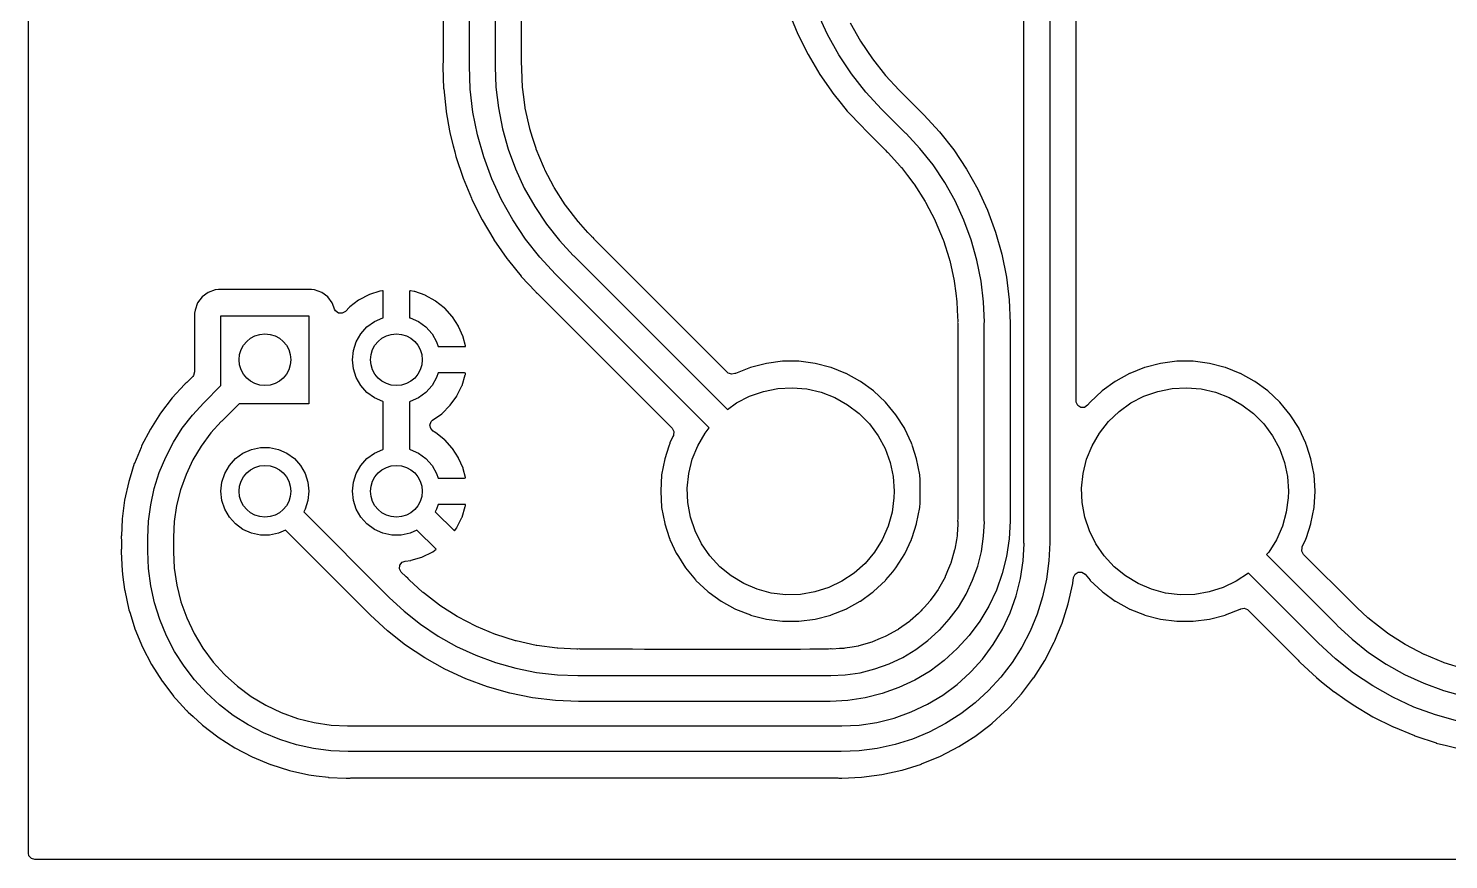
# Model space of a CAD drawing. Extents: x 117.3 to 174.8, y -113.8 to -81.7.
# Drawn here: x 117.35 to 144.79, y -113.79 to -97.74 of the extents above; entities that cross this region are included whole.
import ezdxf

# ---------------------------------------------------------------- set-up
doc = ezdxf.new("R2010")
doc.units = 0
doc.layers.add('BLACK', color=7, linetype='CONTINUOUS')

msp = doc.modelspace()

# ---------------------------------------------------------------- linework, layer by layer
at = {"layer": 'BLACK', "linetype": 'CONTINUOUS'}
for p, q in [((117.348, -113.666), (117.348, -81.914)), ((125.87, -98.466), (125.87, -93.4853)), ((126.37, -93.4853), (126.37, -98.466)), ((126.878, -98.4223), (126.878, -93.9417)), ((125.361, -94.7025), (125.361, -98.4039)), ((136.586, -107.675), (136.586, -95.8141)), ((137.086, -95.8141), (137.086, -107.675)), ((137.595, -104.939), (137.595, -95.8762)), ((132.049, -97.4458), (132.217, -97.8508)), ((132.79, -97.8596), (132.603, -97.4537)), ((133.232, -97.6344), (133.431, -97.9903)), ((132.217, -97.8508), (132.218, -97.8529)), ((132.218, -97.8529), (132.416, -98.2489)), ((133.008, -98.2495), (132.79, -97.8596)), ((132.416, -98.2489), (132.642, -98.6298)), ((133.257, -98.6211), (133.008, -98.2495)), ((133.431, -97.9903), (133.658, -98.3295)), ((125.36, -98.4214), (125.357, -98.4447)), ((125.357, -98.4447), (125.357, -98.466)), ((125.357, -98.466), (125.357, -98.47)), ((125.357, -98.47), (125.357, -98.47)), ((125.357, -98.47), (125.357, -98.4723)), ((125.357, -98.4723), (125.358, -98.4819)), ((125.358, -98.4819), (125.373, -98.9086)), ((125.361, -98.4039), (125.36, -98.4214)), ((125.888, -98.9126), (125.87, -98.466)), ((126.37, -98.466), (126.367, -98.4829)), ((126.367, -98.4829), (126.382, -98.8737)), ((126.879, -98.4346), (126.878, -98.4223)), ((126.883, -98.4767), (126.879, -98.4346)), ((126.881, -98.4911), (126.883, -98.4767)), ((126.881, -98.5124), (126.881, -98.4911)), ((126.89, -98.7215), (126.881, -98.5124)), ((133.658, -98.3295), (133.91, -98.6499)), ((126.896, -98.8687), (126.89, -98.7215)), ((132.642, -98.6298), (132.643, -98.6317)), ((132.643, -98.6317), (132.643, -98.6317)), ((132.643, -98.6317), (132.854, -98.9357)), ((133.533, -98.972), (133.257, -98.6211)), ((133.91, -98.6499), (134.176, -98.9371)), ((125.373, -98.9086), (125.374, -98.9109)), ((125.374, -98.9109), (125.374, -98.9109)), ((125.374, -98.9109), (125.42, -99.3401)), ((125.94, -99.3564), (125.888, -98.9126)), ((126.382, -98.8737), (126.43, -99.2788)), ((126.897, -98.8796), (126.896, -98.8687)), ((126.922, -99.0656), (126.897, -98.8796)), ((126.949, -99.2738), (126.922, -99.0656)), ((132.854, -98.9357), (132.895, -98.9936)), ((132.895, -98.9936), (132.896, -98.9953)), ((132.896, -98.9953), (132.896, -98.9953)), ((132.896, -98.9953), (133.053, -99.19)), ((133.837, -99.3002), (133.533, -98.972)), ((134.176, -98.9371), (134.19, -98.9466)), ((134.19, -98.9466), (134.652, -99.4085)), ((125.42, -99.3401), (125.421, -99.349)), ((125.421, -99.349), (125.421, -99.3512)), ((125.421, -99.3512), (125.421, -99.3512)), ((125.421, -99.3512), (125.487, -99.7169)), ((126.43, -99.2788), (126.51, -99.6789)), ((126.951, -99.2846), (126.949, -99.2738)), ((127.037, -99.6727), (126.951, -99.2846)), ((133.053, -99.19), (133.172, -99.3384)), ((133.172, -99.3384), (133.174, -99.3401)), ((133.174, -99.3401), (133.174, -99.3401)), ((133.174, -99.3401), (133.227, -99.3972)), ((134.298, -99.762), (133.837, -99.3002)), ((133.837, -99.3002), (133.837, -99.3002)), ((126.027, -99.7947), (125.94, -99.3564)), ((133.227, -99.3972), (133.412, -99.5826)), ((133.412, -99.5826), (133.412, -99.5826)), ((133.412, -99.5826), (133.412, -99.5826)), ((133.412, -99.5826), (133.568, -99.7507)), ((134.652, -99.4085), (134.652, -99.4085)), ((134.652, -99.4085), (134.652, -99.4085)), ((134.652, -99.4085), (134.955, -99.7366)), ((125.487, -99.7169), (125.499, -99.7848)), ((125.499, -99.7848), (125.557, -100.01)), ((126.149, -100.225), (126.027, -99.7947)), ((126.51, -99.6789), (126.62, -100.072)), ((127.04, -99.6833), (127.037, -99.6727)), ((127.093, -99.851), (127.04, -99.6833)), ((127.159, -100.062), (127.093, -99.851)), ((133.568, -99.7507), (133.899, -100.082)), ((134.313, -99.7716), (134.298, -99.762)), ((134.298, -99.762), (134.298, -99.762)), ((134.578, -100.059), (134.313, -99.7716)), ((134.955, -99.7366), (135.232, -100.088)), ((125.557, -100.01), (125.586, -100.125)), ((125.586, -100.125), (125.609, -100.214)), ((126.62, -100.072), (126.761, -100.454)), ((127.163, -100.073), (127.159, -100.062)), ((127.302, -100.409), (127.163, -100.073)), ((133.899, -100.082), (133.91, -100.094)), ((133.91, -100.094), (133.928, -100.117)), ((133.928, -100.117), (133.949, -100.135)), ((133.949, -100.135), (133.962, -100.147)), ((133.962, -100.147), (134.2, -100.406)), ((134.831, -100.379), (134.578, -100.059)), ((135.232, -100.088), (135.48, -100.459)), ((125.609, -100.214), (125.749, -100.634)), ((126.303, -100.644), (126.149, -100.225)), ((127.315, -100.44), (127.302, -100.409)), ((127.32, -100.45), (127.315, -100.44)), ((127.33, -100.47), (127.32, -100.45)), ((134.2, -100.406), (134.211, -100.419)), ((134.211, -100.419), (134.218, -100.427)), ((134.218, -100.427), (134.339, -100.585)), ((135.057, -100.718), (134.831, -100.379)), ((125.749, -100.634), (125.75, -100.636)), ((125.75, -100.636), (125.75, -100.636)), ((125.75, -100.636), (125.91, -101.023)), ((126.49, -101.05), (126.303, -100.644)), ((126.761, -100.454), (126.932, -100.825)), ((127.503, -100.803), (127.33, -100.47)), ((134.339, -100.585), (134.46, -100.743)), ((135.257, -101.074), (135.057, -100.718)), ((135.48, -100.459), (135.699, -100.849)), ((126.932, -100.825), (127.132, -101.181)), ((127.509, -100.812), (127.503, -100.803)), ((127.722, -101.147), (127.509, -100.812)), ((134.46, -100.743), (134.466, -100.752)), ((134.466, -100.752), (134.68, -101.087)), ((135.699, -100.849), (135.886, -101.255)), ((125.91, -101.023), (125.918, -101.043)), ((125.918, -101.043), (126.116, -101.439)), ((126.709, -101.44), (126.49, -101.05)), ((127.132, -101.181), (127.358, -101.52)), ((127.729, -101.156), (127.722, -101.147)), ((127.971, -101.472), (127.729, -101.156)), ((134.68, -101.087), (134.686, -101.096)), ((134.686, -101.096), (134.869, -101.449)), ((135.427, -101.445), (135.257, -101.074)), ((135.886, -101.255), (136.04, -101.674)), ((126.116, -101.439), (126.342, -101.82)), ((126.957, -101.811), (126.709, -101.44)), ((127.358, -101.52), (127.611, -101.84)), ((127.978, -101.48), (127.971, -101.472)), ((128.162, -101.681), (127.978, -101.48)), ((134.869, -101.449), (134.874, -101.459)), ((134.874, -101.459), (135.026, -101.826)), ((135.569, -101.827), (135.427, -101.445)), ((126.342, -101.82), (126.344, -101.822)), ((126.344, -101.822), (126.344, -101.822)), ((126.344, -101.822), (126.493, -102.036)), ((127.234, -102.162), (126.957, -101.811)), ((128.227, -101.752), (128.162, -101.681)), ((128.239, -101.764), (128.227, -101.752)), ((128.261, -101.782), (128.239, -101.764)), ((128.279, -101.805), (128.261, -101.782)), ((128.29, -101.817), (128.279, -101.805)), ((130.858, -104.385), (128.29, -101.817)), ((136.04, -101.674), (136.162, -102.104)), ((126.493, -102.036), (126.595, -102.184)), ((127.611, -101.84), (127.876, -102.127)), ((135.026, -101.826), (135.03, -101.837)), ((135.03, -101.837), (135.14, -102.186)), ((135.679, -102.22), (135.569, -101.827)), ((126.595, -102.184), (126.596, -102.186)), ((126.596, -102.186), (126.596, -102.186)), ((126.596, -102.186), (126.626, -102.223)), ((126.626, -102.223), (126.873, -102.529)), ((127.537, -102.491), (127.234, -102.162)), ((127.876, -102.127), (127.891, -102.137)), ((127.891, -102.137), (130.856, -105.103)), ((135.14, -102.186), (135.149, -102.216)), ((135.149, -102.216), (135.152, -102.226)), ((135.152, -102.226), (135.238, -102.614)), ((135.759, -102.62), (135.679, -102.22)), ((136.162, -102.104), (136.249, -102.543)), ((126.873, -102.529), (126.874, -102.53)), ((126.874, -102.53), (126.874, -102.53)), ((126.874, -102.53), (127.147, -102.823)), ((130.504, -105.457), (127.537, -102.491)), ((127.537, -102.491), (127.537, -102.491)), ((135.238, -102.614), (135.24, -102.625)), ((135.24, -102.625), (135.27, -102.856)), ((135.807, -103.025), (135.759, -102.62)), ((136.249, -102.543), (136.301, -102.986)), ((120.823, -102.839), (120.707, -102.927)), ((120.96, -102.788), (120.823, -102.839)), ((121.022, -102.781), (120.96, -102.788)), ((122.818, -102.781), (121.022, -102.781)), ((122.88, -102.788), (122.818, -102.781)), ((123.017, -102.839), (122.88, -102.788)), ((123.133, -102.927), (123.017, -102.839)), ((123.927, -102.886), (123.738, -102.985)), ((123.937, -102.882), (123.927, -102.886)), ((124.139, -102.816), (123.937, -102.882)), ((124.149, -102.814), (124.139, -102.816)), ((124.188, -102.808), (124.149, -102.814)), ((124.202, -102.81), (124.188, -102.808)), ((124.206, -102.823), (124.202, -102.81)), ((124.206, -103.33), (124.206, -102.823)), ((124.719, -102.81), (124.714, -102.825)), ((124.714, -102.825), (124.714, -103.33)), ((124.732, -102.809), (124.719, -102.81)), ((124.803, -102.822), (124.732, -102.809)), ((124.813, -102.824), (124.803, -102.822)), ((125.014, -102.895), (124.813, -102.824)), ((125.023, -102.9), (125.014, -102.895)), ((125.21, -103.003), (125.023, -102.9)), ((127.147, -102.823), (127.156, -102.833)), ((127.156, -102.833), (127.159, -102.838)), ((127.159, -102.838), (127.162, -102.841)), ((127.162, -102.841), (127.162, -102.841)), ((127.162, -102.841), (127.168, -102.847)), ((127.168, -102.847), (127.174, -102.854)), ((127.174, -102.854), (127.177, -102.856)), ((127.177, -102.856), (127.177, -102.856)), ((127.177, -102.856), (127.202, -102.876)), ((127.202, -102.876), (127.213, -102.885)), ((127.213, -102.885), (129.789, -105.462)), ((135.27, -102.856), (135.292, -103.019)), ((120.568, -103.18), (120.561, -103.242)), ((120.619, -103.043), (120.568, -103.18)), ((120.707, -102.927), (120.619, -103.043)), ((123.221, -103.043), (123.133, -102.927)), ((123.224, -103.052), (123.221, -103.043)), ((123.265, -103.163), (123.224, -103.052)), ((123.284, -103.196), (123.265, -103.163)), ((123.342, -103.238), (123.284, -103.196)), ((123.552, -103.125), (123.474, -103.206)), ((123.559, -103.118), (123.552, -103.125)), ((123.73, -102.99), (123.559, -103.118)), ((123.738, -102.985), (123.73, -102.99)), ((125.218, -103.008), (125.21, -103.003)), ((125.385, -103.14), (125.218, -103.008)), ((125.393, -103.147), (125.385, -103.14)), ((125.536, -103.305), (125.393, -103.147)), ((135.292, -103.019), (135.293, -103.03)), ((135.293, -103.03), (135.305, -103.312)), ((135.822, -103.416), (135.807, -103.025)), ((136.301, -102.986), (136.319, -103.433)), ((120.561, -103.242), (120.561, -104.374)), ((121.07, -104.636), (121.07, -103.29)), ((121.07, -103.29), (122.77, -103.29)), ((122.77, -103.29), (122.77, -104.99)), ((123.413, -103.241), (123.342, -103.238)), ((123.474, -103.206), (123.413, -103.241)), ((123.891, -103.508), (124.035, -103.404)), ((124.035, -103.404), (124.197, -103.332)), ((124.197, -103.332), (124.206, -103.33)), ((124.714, -103.33), (124.723, -103.332)), ((124.723, -103.332), (124.885, -103.404)), ((124.885, -103.404), (125.029, -103.508)), ((125.542, -103.313), (125.536, -103.305)), ((125.658, -103.492), (125.542, -103.313)), ((135.305, -103.312), (135.308, -103.387)), ((135.308, -103.408), (135.306, -103.422)), ((135.306, -103.422), (135.307, -103.434)), ((135.307, -103.434), (135.31, -103.464)), ((135.308, -103.387), (135.308, -103.408)), ((135.31, -103.464), (135.31, -103.477)), ((135.819, -103.43), (135.822, -103.416)), ((135.819, -103.433), (135.819, -103.43)), ((135.819, -107.258), (135.819, -103.433)), ((136.319, -103.433), (136.319, -103.433)), ((136.319, -103.433), (136.319, -107.258)), ((123.683, -103.794), (123.772, -103.64)), ((123.772, -103.64), (123.891, -103.508)), ((125.029, -103.508), (125.148, -103.64)), ((125.148, -103.64), (125.237, -103.794)), ((125.663, -103.501), (125.658, -103.492)), ((125.748, -103.696), (125.663, -103.501)), ((125.751, -103.706), (125.748, -103.696)), ((125.793, -103.873), (125.751, -103.706)), ((135.31, -103.477), (135.31, -107.202)), ((123.61, -104.14), (123.629, -103.963)), ((123.629, -103.963), (123.683, -103.794)), ((125.237, -103.794), (125.266, -103.886)), ((125.266, -103.886), (125.778, -103.886)), ((125.778, -103.886), (125.792, -103.882)), ((125.792, -103.882), (125.793, -103.873)), ((123.629, -104.317), (123.61, -104.14)), ((131.3, -104.291), (131.013, -104.404)), ((131.303, -104.29), (131.3, -104.291)), ((131.3, -104.291), (131.3, -104.291)), ((131.609, -104.211), (131.303, -104.29)), ((131.922, -104.171), (131.609, -104.211)), ((132.238, -104.171), (131.922, -104.171)), ((132.551, -104.211), (132.238, -104.171)), ((132.857, -104.29), (132.551, -104.211)), ((132.86, -104.291), (132.857, -104.29)), ((133.147, -104.404), (132.86, -104.291)), ((132.86, -104.291), (132.86, -104.291)), ((138.92, -104.291), (138.633, -104.404)), ((138.923, -104.29), (138.92, -104.291)), ((138.92, -104.291), (138.92, -104.291)), ((139.229, -104.211), (138.923, -104.29)), ((139.542, -104.171), (139.229, -104.211)), ((139.858, -104.171), (139.542, -104.171)), ((140.171, -104.211), (139.858, -104.171)), ((140.477, -104.29), (140.171, -104.211)), ((140.48, -104.291), (140.477, -104.29)), ((140.767, -104.404), (140.48, -104.291)), ((140.48, -104.291), (140.48, -104.291)), ((120.42, -104.567), (120.407, -104.579)), ((120.525, -104.463), (120.42, -104.567)), ((120.541, -104.442), (120.525, -104.463)), ((120.561, -104.374), (120.541, -104.442)), ((123.683, -104.486), (123.629, -104.317)), ((123.772, -104.64), (123.683, -104.486)), ((125.237, -104.486), (125.148, -104.64)), ((125.266, -104.394), (125.237, -104.486)), ((125.779, -104.394), (125.266, -104.394)), ((125.728, -104.637), (125.79, -104.433)), ((125.792, -104.398), (125.779, -104.394)), ((125.79, -104.433), (125.793, -104.423)), ((125.794, -104.412), (125.792, -104.398)), ((125.793, -104.423), (125.794, -104.412)), ((130.872, -104.397), (130.858, -104.385)), ((130.939, -104.422), (130.872, -104.397)), ((131.002, -104.408), (130.939, -104.422)), ((131.003, -104.409), (131.002, -104.408)), ((131.006, -104.408), (131.003, -104.409)), ((131.01, -104.406), (131.006, -104.408)), ((131.013, -104.404), (131.01, -104.406)), ((131.013, -104.404), (131.013, -104.404)), ((133.15, -104.406), (133.147, -104.404)), ((133.147, -104.404), (133.147, -104.404)), ((133.154, -104.408), (133.15, -104.406)), ((133.419, -104.553), (133.154, -104.408)), ((133.154, -104.408), (133.154, -104.408)), ((133.427, -104.558), (133.419, -104.553)), ((133.682, -104.743), (133.427, -104.558)), ((138.353, -104.558), (138.098, -104.743)), ((138.361, -104.553), (138.353, -104.558)), ((138.626, -104.408), (138.361, -104.553)), ((138.63, -104.406), (138.626, -104.408)), ((138.626, -104.408), (138.626, -104.408)), ((138.633, -104.404), (138.63, -104.406)), ((138.633, -104.404), (138.633, -104.404)), ((140.77, -104.406), (140.767, -104.404)), ((140.767, -104.404), (140.767, -104.404)), ((140.774, -104.408), (140.77, -104.406)), ((141.039, -104.553), (140.774, -104.408)), ((140.774, -104.408), (140.774, -104.408)), ((141.047, -104.558), (141.039, -104.553)), ((141.302, -104.743), (141.047, -104.558)), ((120.362, -104.62), (120.126, -104.879)), ((120.368, -104.614), (120.362, -104.62)), ((120.37, -104.611), (120.368, -104.614)), ((120.373, -104.608), (120.37, -104.611)), ((120.37, -104.611), (120.37, -104.611)), ((120.376, -104.605), (120.373, -104.608)), ((120.385, -104.596), (120.376, -104.605)), ((120.388, -104.593), (120.385, -104.596)), ((120.385, -104.596), (120.385, -104.596)), ((120.407, -104.579), (120.388, -104.593)), ((120.736, -104.971), (121.07, -104.636)), ((123.891, -104.772), (123.772, -104.64)), ((124.035, -104.876), (123.891, -104.772)), ((125.029, -104.772), (124.885, -104.876)), ((125.148, -104.64), (125.029, -104.772)), ((125.625, -104.846), (125.63, -104.837)), ((125.63, -104.837), (125.725, -104.646)), ((125.725, -104.646), (125.728, -104.637)), ((131.286, -104.844), (131.552, -104.751)), ((131.552, -104.751), (131.829, -104.696)), ((131.829, -104.696), (132.111, -104.68)), ((132.111, -104.68), (132.393, -104.705)), ((132.393, -104.705), (132.668, -104.768)), ((132.668, -104.768), (132.932, -104.87)), ((133.912, -104.959), (133.682, -104.743)), ((138.098, -104.743), (137.868, -104.959)), ((138.906, -104.844), (139.172, -104.751)), ((139.172, -104.751), (139.449, -104.696)), ((139.449, -104.696), (139.731, -104.68)), ((139.731, -104.68), (140.013, -104.705)), ((140.013, -104.705), (140.288, -104.768)), ((140.288, -104.768), (140.552, -104.87)), ((141.532, -104.959), (141.302, -104.743)), ((120.126, -104.879), (119.902, -105.17)), ((120.518, -105.208), (120.736, -104.971)), ((120.736, -104.971), (120.736, -104.971)), ((121.424, -104.99), (121.089, -105.324)), ((122.77, -104.99), (121.424, -104.99)), ((124.197, -104.948), (124.035, -104.876)), ((124.206, -104.95), (124.197, -104.948)), ((124.206, -105.87), (124.206, -104.95)), ((124.723, -104.948), (124.714, -104.95)), ((124.714, -104.95), (124.714, -105.87)), ((124.885, -104.876), (124.723, -104.948)), ((125.343, -105.177), (125.494, -105.027)), ((125.494, -105.027), (125.501, -105.019)), ((125.501, -105.019), (125.625, -104.846)), ((130.856, -105.103), (131.035, -104.975)), ((131.035, -104.975), (131.286, -104.844)), ((132.932, -104.87), (133.178, -105.008)), ((133.178, -105.008), (133.403, -105.18)), ((133.915, -104.962), (133.912, -104.959)), ((133.996, -105.061), (133.915, -104.962)), ((133.915, -104.962), (133.915, -104.962)), ((134.113, -105.203), (133.996, -105.061)), ((137.596, -104.96), (137.595, -104.939)), ((137.627, -105.024), (137.596, -104.96)), ((137.688, -105.061), (137.627, -105.024)), ((137.759, -105.06), (137.688, -105.061)), ((137.818, -105.02), (137.759, -105.06)), ((137.865, -104.962), (137.818, -105.02)), ((137.868, -104.959), (137.865, -104.962)), ((137.865, -104.962), (137.865, -104.962)), ((138.425, -105.139), (138.655, -104.975)), ((138.655, -104.975), (138.906, -104.844)), ((140.552, -104.87), (140.798, -105.008)), ((140.798, -105.008), (141.023, -105.18)), ((141.535, -104.962), (141.532, -104.959)), ((141.616, -105.061), (141.535, -104.962)), ((141.535, -104.962), (141.535, -104.962)), ((141.733, -105.203), (141.616, -105.061)), ((119.902, -105.17), (119.705, -105.479)), ((120.322, -105.464), (120.518, -105.208)), ((121.076, -105.333), (120.876, -105.554)), ((121.089, -105.324), (121.076, -105.333)), ((125.107, -105.402), (125.132, -105.336)), ((125.132, -105.336), (125.16, -105.309)), ((125.16, -105.309), (125.335, -105.184)), ((125.335, -105.184), (125.343, -105.177)), ((133.403, -105.18), (133.601, -105.381)), ((133.601, -105.381), (133.769, -105.608)), ((134.283, -105.469), (134.113, -105.203)), ((138.046, -105.556), (138.221, -105.334)), ((138.221, -105.334), (138.425, -105.139)), ((141.023, -105.18), (141.221, -105.381)), ((141.221, -105.381), (141.389, -105.608)), ((141.903, -105.469), (141.733, -105.203)), ((119.705, -105.479), (119.536, -105.804)), ((120.149, -105.735), (120.322, -105.464)), ((120.876, -105.554), (120.689, -105.806)), ((125.122, -105.471), (125.107, -105.402)), ((125.172, -105.522), (125.122, -105.471)), ((125.21, -105.543), (125.172, -105.522)), ((125.218, -105.548), (125.21, -105.543)), ((125.385, -105.68), (125.218, -105.548)), ((129.805, -105.623), (129.747, -105.747)), ((129.789, -105.462), (129.823, -105.524)), ((129.814, -105.604), (129.805, -105.623)), ((129.818, -105.595), (129.814, -105.604)), ((129.823, -105.524), (129.818, -105.595)), ((130.284, -105.8), (130.426, -105.556)), ((130.426, -105.556), (130.504, -105.457)), ((133.769, -105.608), (133.903, -105.857)), ((134.284, -105.473), (134.283, -105.469)), ((134.415, -105.751), (134.284, -105.473)), ((134.284, -105.473), (134.284, -105.473)), ((137.904, -105.8), (138.046, -105.556)), ((141.389, -105.608), (141.523, -105.857)), ((141.904, -105.473), (141.903, -105.469)), ((142.035, -105.751), (141.904, -105.473)), ((141.904, -105.473), (141.904, -105.473)), ((119.525, -105.832), (119.396, -106.143)), ((119.535, -105.807), (119.525, -105.832)), ((119.536, -105.804), (119.535, -105.807)), ((119.535, -105.807), (119.535, -105.807)), ((120.001, -106.021), (120.149, -105.735)), ((120.689, -105.806), (120.528, -106.074)), ((121.495, -105.944), (121.657, -105.872)), ((121.657, -105.872), (121.831, -105.835)), ((121.831, -105.835), (122.009, -105.835)), ((122.009, -105.835), (122.183, -105.872)), ((122.183, -105.872), (122.345, -105.944)), ((124.035, -105.944), (124.197, -105.872)), ((124.197, -105.872), (124.206, -105.87)), ((124.714, -105.87), (124.723, -105.872)), ((124.723, -105.872), (124.885, -105.944)), ((125.393, -105.687), (125.385, -105.68)), ((125.536, -105.845), (125.393, -105.687)), ((125.542, -105.853), (125.536, -105.845)), ((125.658, -106.032), (125.542, -105.853)), ((129.726, -105.807), (129.646, -106.055)), ((129.742, -105.759), (129.726, -105.807)), ((129.743, -105.755), (129.742, -105.759)), ((129.742, -105.759), (129.742, -105.759)), ((129.747, -105.747), (129.743, -105.755)), ((130.178, -106.062), (130.284, -105.8)), ((133.903, -105.857), (134.001, -106.122)), ((134.417, -105.755), (134.415, -105.751)), ((134.418, -105.759), (134.417, -105.755)), ((134.434, -105.807), (134.418, -105.759)), ((134.418, -105.759), (134.418, -105.759)), ((134.514, -106.055), (134.434, -105.807)), ((137.798, -106.062), (137.904, -105.8)), ((141.523, -105.857), (141.621, -106.122)), ((142.037, -105.755), (142.035, -105.751)), ((142.038, -105.759), (142.037, -105.755)), ((142.054, -105.807), (142.038, -105.759)), ((142.038, -105.759), (142.038, -105.759)), ((142.134, -106.055), (142.054, -105.807)), ((119.395, -106.145), (119.312, -106.408)), ((119.396, -106.143), (119.395, -106.145)), ((119.395, -106.145), (119.395, -106.145)), ((119.877, -106.318), (120.001, -106.021)), ((120.528, -106.074), (120.394, -106.358)), ((121.143, -106.334), (121.232, -106.18)), ((121.232, -106.18), (121.351, -106.048)), ((121.351, -106.048), (121.495, -105.944)), ((122.345, -105.944), (122.489, -106.048)), ((122.489, -106.048), (122.608, -106.18)), ((122.608, -106.18), (122.697, -106.334)), ((123.683, -106.334), (123.772, -106.18)), ((123.772, -106.18), (123.891, -106.048)), ((123.891, -106.048), (124.035, -105.944)), ((124.885, -105.944), (125.029, -106.048)), ((125.029, -106.048), (125.148, -106.18)), ((125.148, -106.18), (125.237, -106.334)), ((125.663, -106.041), (125.658, -106.032)), ((125.748, -106.236), (125.663, -106.041)), ((129.646, -106.055), (129.586, -106.365)), ((130.11, -106.336), (130.178, -106.062)), ((134.001, -106.122), (134.06, -106.398)), ((134.574, -106.365), (134.514, -106.055)), ((137.73, -106.336), (137.798, -106.062)), ((141.621, -106.122), (141.68, -106.398)), ((142.194, -106.365), (142.134, -106.055)), ((119.312, -106.408), (119.286, -106.492)), ((119.781, -106.625), (119.877, -106.318)), ((120.394, -106.358), (120.289, -106.653)), ((121.089, -106.503), (121.143, -106.334)), ((122.697, -106.334), (122.751, -106.503)), ((123.629, -106.503), (123.683, -106.334)), ((125.237, -106.334), (125.266, -106.426)), ((125.266, -106.426), (125.778, -106.426)), ((125.751, -106.246), (125.748, -106.236)), ((125.793, -106.413), (125.751, -106.246)), ((125.778, -106.426), (125.792, -106.422)), ((125.792, -106.422), (125.793, -106.413)), ((129.586, -106.365), (129.567, -106.68)), ((130.081, -106.617), (130.11, -106.336)), ((134.06, -106.398), (134.08, -106.68)), ((134.58, -106.458), (134.574, -106.365)), ((134.58, -106.902), (134.58, -106.458)), ((137.701, -106.617), (137.73, -106.336)), ((141.68, -106.398), (141.7, -106.68)), ((142.213, -106.68), (142.194, -106.365)), ((119.286, -106.492), (119.206, -106.85)), ((119.711, -106.939), (119.781, -106.625)), ((120.289, -106.653), (120.212, -106.957)), ((121.07, -106.68), (121.089, -106.503)), ((121.089, -106.857), (121.07, -106.68)), ((122.751, -106.503), (122.77, -106.68)), ((122.77, -106.68), (122.751, -106.857)), ((123.61, -106.68), (123.629, -106.503)), ((123.629, -106.857), (123.61, -106.68)), ((129.567, -106.68), (129.586, -106.995)), ((130.092, -106.899), (130.081, -106.617)), ((134.08, -106.68), (134.076, -106.806)), ((137.712, -106.899), (137.701, -106.617)), ((141.7, -106.68), (141.696, -106.806)), ((142.194, -106.995), (142.213, -106.68)), ((119.206, -106.85), (119.158, -107.214)), ((119.669, -107.258), (119.711, -106.939)), ((120.212, -106.957), (120.166, -107.267)), ((121.143, -107.026), (121.089, -106.857)), ((121.232, -107.18), (121.143, -107.026)), ((122.697, -107.026), (122.668, -107.075)), ((122.751, -106.857), (122.697, -107.026)), ((123.683, -107.026), (123.629, -106.857)), ((123.772, -107.18), (123.683, -107.026)), ((125.237, -107.026), (125.208, -107.075)), ((125.266, -106.934), (125.237, -107.026)), ((125.779, -106.934), (125.266, -106.934)), ((125.728, -107.177), (125.79, -106.973)), ((125.792, -106.938), (125.779, -106.934)), ((125.79, -106.973), (125.793, -106.963)), ((125.794, -106.952), (125.792, -106.938)), ((125.793, -106.963), (125.794, -106.952)), ((129.586, -106.995), (129.646, -107.305)), ((130.143, -107.177), (130.092, -106.899)), ((134.076, -106.806), (134.038, -107.086)), ((134.514, -107.305), (134.574, -106.995)), ((134.574, -106.995), (134.58, -106.902)), ((137.763, -107.177), (137.712, -106.899)), ((141.696, -106.806), (141.658, -107.086)), ((142.134, -107.305), (142.194, -106.995)), ((119.158, -107.217), (119.144, -107.538)), ((119.158, -107.214), (119.158, -107.217)), ((119.158, -107.217), (119.158, -107.217)), ((119.655, -107.58), (119.669, -107.258)), ((120.166, -107.267), (120.152, -107.565)), ((121.351, -107.312), (121.232, -107.18)), ((121.495, -107.416), (121.351, -107.312)), ((122.668, -107.075), (124.31, -108.716)), ((123.891, -107.312), (123.772, -107.18)), ((124.035, -107.416), (123.891, -107.312)), ((125.208, -107.075), (125.581, -107.447)), ((125.63, -107.377), (125.725, -107.186)), ((125.725, -107.186), (125.728, -107.177)), ((129.646, -107.305), (129.647, -107.309)), ((129.647, -107.309), (129.733, -107.574)), ((130.232, -107.445), (130.143, -107.177)), ((134.038, -107.086), (133.962, -107.357)), ((134.427, -107.574), (134.513, -107.309)), ((134.513, -107.309), (134.514, -107.305)), ((135.309, -107.218), (135.306, -107.247)), ((135.306, -107.247), (135.306, -107.254)), ((135.306, -107.254), (135.308, -107.272)), ((135.309, -107.291), (135.307, -107.324)), ((135.308, -107.272), (135.309, -107.291)), ((135.31, -107.202), (135.309, -107.218)), ((135.808, -107.55), (135.822, -107.272)), ((135.822, -107.272), (135.819, -107.258)), ((136.319, -107.258), (136.302, -107.599)), ((137.852, -107.445), (137.763, -107.177)), ((141.658, -107.086), (141.582, -107.357)), ((142.047, -107.574), (142.133, -107.309)), ((142.133, -107.309), (142.134, -107.305)), ((119.143, -107.55), (119.142, -107.555)), ((119.142, -107.555), (119.142, -107.555)), ((119.142, -107.555), (119.142, -107.559)), ((119.142, -107.559), (119.142, -107.58)), ((119.142, -107.58), (119.142, -107.584)), ((119.142, -107.584), (119.146, -107.616)), ((119.144, -107.538), (119.143, -107.55)), ((119.655, -107.834), (119.655, -107.58)), ((120.152, -107.565), (120.155, -107.58)), ((120.155, -107.58), (120.155, -107.834)), ((121.657, -107.488), (121.495, -107.416)), ((121.831, -107.525), (121.657, -107.488)), ((122.009, -107.525), (121.831, -107.525)), ((122.183, -107.488), (122.009, -107.525)), ((122.316, -107.429), (122.183, -107.488)), ((123.956, -109.07), (122.316, -107.429)), ((124.197, -107.488), (124.035, -107.416)), ((124.371, -107.525), (124.197, -107.488)), ((124.549, -107.525), (124.371, -107.525)), ((124.723, -107.488), (124.549, -107.525)), ((124.856, -107.429), (124.723, -107.488)), ((125.227, -107.801), (124.856, -107.429)), ((125.581, -107.447), (125.625, -107.386)), ((125.625, -107.386), (125.63, -107.377)), ((129.733, -107.574), (129.743, -107.605)), ((130.359, -107.698), (130.232, -107.445)), ((133.962, -107.357), (133.848, -107.616)), ((134.417, -107.605), (134.427, -107.574)), ((135.294, -107.541), (135.281, -107.616)), ((135.295, -107.527), (135.294, -107.541)), ((135.296, -107.517), (135.295, -107.527)), ((135.307, -107.324), (135.296, -107.517)), ((135.765, -107.84), (135.808, -107.55)), ((137.979, -107.698), (137.852, -107.445)), ((141.582, -107.357), (141.468, -107.616)), ((142.037, -107.605), (142.047, -107.574)), ((119.145, -107.789), (119.142, -107.813)), ((119.142, -107.813), (119.142, -107.834)), ((119.142, -107.834), (119.142, -107.838)), ((119.142, -107.838), (119.142, -107.839)), ((119.142, -107.839), (119.143, -107.847)), ((119.143, -107.847), (119.159, -108.216)), ((119.146, -107.772), (119.145, -107.789)), ((119.146, -107.616), (119.146, -107.63)), ((119.146, -107.63), (119.146, -107.772)), ((119.67, -108.171), (119.655, -107.834)), ((120.155, -107.834), (120.152, -107.85)), ((120.152, -107.85), (120.167, -108.165)), ((124.962, -107.946), (125.153, -107.853)), ((125.153, -107.853), (125.162, -107.847)), ((125.162, -107.847), (125.227, -107.801)), ((129.743, -107.605), (129.745, -107.609)), ((129.745, -107.609), (129.745, -107.609)), ((129.745, -107.609), (129.876, -107.887)), ((130.519, -107.93), (130.359, -107.698)), ((133.698, -107.856), (133.516, -108.072)), ((133.848, -107.616), (133.698, -107.856)), ((134.284, -107.887), (134.415, -107.609)), ((134.415, -107.609), (134.417, -107.605)), ((134.415, -107.609), (134.415, -107.609)), ((135.247, -107.814), (135.174, -108.067)), ((135.25, -107.801), (135.247, -107.814)), ((135.281, -107.616), (135.25, -107.801)), ((135.694, -108.124), (135.765, -107.84)), ((136.302, -107.599), (136.252, -107.937)), ((136.573, -108.021), (136.59, -107.692)), ((136.59, -107.692), (136.586, -107.675)), ((137.086, -107.675), (137.071, -108.026)), ((138.139, -107.93), (137.979, -107.698)), ((141.318, -107.856), (141.277, -107.904)), ((141.468, -107.616), (141.318, -107.856)), ((141.957, -107.836), (141.962, -107.765)), ((141.991, -107.898), (141.957, -107.836)), ((141.962, -107.765), (141.966, -107.756)), ((141.966, -107.756), (141.967, -107.754)), ((141.967, -107.754), (142.037, -107.605)), ((124.52, -108.179), (124.526, -108.109)), ((124.526, -108.109), (124.568, -108.052)), ((124.568, -108.052), (124.628, -108.028)), ((124.628, -108.028), (124.738, -108.014)), ((124.738, -108.014), (124.748, -108.011)), ((124.748, -108.011), (124.952, -107.95)), ((124.952, -107.95), (124.962, -107.946)), ((129.876, -107.887), (129.876, -107.887)), ((129.876, -107.887), (129.877, -107.891)), ((129.877, -107.891), (130.047, -108.157)), ((130.711, -108.138), (130.519, -107.93)), ((133.516, -108.072), (133.306, -108.26)), ((134.113, -108.157), (134.283, -107.891)), ((134.283, -107.891), (134.284, -107.887)), ((134.284, -107.887), (134.284, -107.887)), ((135.169, -108.08), (135.113, -108.217)), ((135.174, -108.067), (135.169, -108.08)), ((135.595, -108.399), (135.694, -108.124)), ((136.252, -107.937), (136.169, -108.268)), ((136.523, -108.365), (136.573, -108.021)), ((137.071, -108.026), (137.025, -108.375)), ((138.331, -108.138), (138.139, -107.93)), ((141.277, -107.904), (142.632, -109.258)), ((142.961, -108.868), (141.991, -107.898)), ((119.159, -108.216), (119.175, -108.338)), ((119.175, -108.338), (119.207, -108.578)), ((119.714, -108.507), (119.67, -108.171)), ((120.167, -108.165), (120.216, -108.493)), ((124.554, -108.242), (124.52, -108.179)), ((124.639, -108.326), (124.554, -108.242)), ((124.648, -108.334), (124.639, -108.326)), ((124.68, -108.361), (124.648, -108.334)), ((124.685, -108.367), (124.68, -108.361)), ((124.689, -108.373), (124.685, -108.367)), ((124.704, -108.388), (124.689, -108.373)), ((124.967, -108.629), (124.704, -108.388)), ((130.047, -108.157), (130.109, -108.233)), ((130.109, -108.233), (130.241, -108.393)), ((130.241, -108.393), (130.248, -108.401)), ((130.248, -108.401), (130.478, -108.617)), ((130.93, -108.316), (130.711, -108.138)), ((131.172, -108.462), (130.93, -108.316)), ((133.306, -108.26), (133.071, -108.417)), ((133.682, -108.617), (133.912, -108.401)), ((133.912, -108.401), (133.919, -108.393)), ((133.919, -108.393), (134.051, -108.233)), ((134.051, -108.233), (134.113, -108.157)), ((135.062, -108.336), (134.935, -108.566)), ((135.068, -108.323), (135.062, -108.336)), ((135.086, -108.28), (135.068, -108.323)), ((135.113, -108.217), (135.086, -108.28)), ((135.47, -108.664), (135.595, -108.399)), ((136.169, -108.268), (136.054, -108.589)), ((136.438, -108.701), (136.523, -108.365)), ((137.025, -108.375), (136.949, -108.719)), ((137.531, -108.455), (137.546, -108.344)), ((137.546, -108.344), (137.575, -108.279)), ((137.575, -108.279), (137.634, -108.24)), ((137.634, -108.24), (137.705, -108.239)), ((137.705, -108.239), (137.768, -108.28)), ((137.768, -108.28), (137.865, -108.398)), ((137.865, -108.398), (137.865, -108.398)), ((137.865, -108.398), (137.868, -108.401)), ((137.868, -108.401), (138.098, -108.617)), ((138.55, -108.316), (138.331, -108.138)), ((138.792, -108.462), (138.55, -108.316)), ((140.926, -108.26), (140.691, -108.417)), ((142.278, -109.612), (140.926, -108.26)), ((140.926, -108.26), (140.926, -108.26)), ((119.207, -108.578), (119.209, -108.596)), ((119.209, -108.596), (119.292, -108.969)), ((119.787, -108.836), (119.714, -108.507)), ((120.216, -108.493), (120.296, -108.814)), ((124.975, -108.636), (124.967, -108.629)), ((125, -108.655), (124.975, -108.636)), ((125.29, -108.878), (125, -108.655)), ((130.478, -108.617), (130.481, -108.619)), ((130.481, -108.619), (130.481, -108.619)), ((130.481, -108.619), (130.507, -108.638)), ((130.507, -108.638), (130.733, -108.802)), ((131.432, -108.572), (131.172, -108.462)), ((131.705, -108.645), (131.432, -108.572)), ((131.986, -108.678), (131.705, -108.645)), ((132.268, -108.671), (131.986, -108.678)), ((132.547, -108.625), (132.268, -108.671)), ((132.816, -108.54), (132.547, -108.625)), ((133.071, -108.417), (132.816, -108.54)), ((133.427, -108.802), (133.653, -108.638)), ((133.653, -108.638), (133.679, -108.619)), ((133.679, -108.619), (133.682, -108.617)), ((133.679, -108.619), (133.679, -108.619)), ((134.866, -108.666), (134.776, -108.792)), ((134.928, -108.578), (134.866, -108.666)), ((134.935, -108.566), (134.928, -108.578)), ((135.32, -108.915), (135.47, -108.664)), ((136.054, -108.589), (135.908, -108.898)), ((137.444, -108.851), (137.53, -108.464)), ((137.53, -108.464), (137.531, -108.455)), ((138.098, -108.617), (138.101, -108.619)), ((138.101, -108.619), (138.101, -108.619)), ((138.101, -108.619), (138.127, -108.638)), ((138.127, -108.638), (138.353, -108.802)), ((139.052, -108.572), (138.792, -108.462)), ((139.325, -108.645), (139.052, -108.572)), ((139.606, -108.678), (139.325, -108.645)), ((139.888, -108.671), (139.606, -108.678)), ((140.167, -108.625), (139.888, -108.671)), ((140.436, -108.54), (140.167, -108.625)), ((140.691, -108.417), (140.436, -108.54)), ((119.888, -109.159), (119.787, -108.836)), ((120.296, -108.814), (120.408, -109.126)), ((124.31, -108.716), (124.31, -108.716)), ((124.31, -108.716), (124.319, -108.731)), ((124.319, -108.731), (124.607, -108.996)), ((125.299, -108.885), (125.29, -108.878)), ((125.635, -109.098), (125.299, -108.885)), ((130.733, -108.802), (130.737, -108.804)), ((130.737, -108.804), (130.737, -108.804)), ((130.737, -108.804), (131, -108.949)), ((131, -108.949), (131.01, -108.954)), ((131.01, -108.954), (131.013, -108.956)), ((131.013, -108.956), (131.013, -108.956)), ((131.013, -108.956), (131.3, -109.069)), ((132.86, -109.069), (133.147, -108.956)), ((133.147, -108.956), (133.15, -108.954)), ((133.147, -108.956), (133.147, -108.956)), ((133.15, -108.954), (133.16, -108.949)), ((133.16, -108.949), (133.423, -108.804)), ((133.423, -108.804), (133.427, -108.802)), ((133.423, -108.804), (133.423, -108.804)), ((134.667, -108.915), (134.617, -108.971)), ((134.767, -108.804), (134.667, -108.915)), ((134.776, -108.792), (134.767, -108.804)), ((135.145, -109.15), (135.32, -108.915)), ((135.908, -108.898), (135.733, -109.191)), ((136.321, -109.028), (136.438, -108.701)), ((136.949, -108.719), (136.843, -109.054)), ((137.326, -109.225), (137.443, -108.854)), ((137.443, -108.854), (137.444, -108.851)), ((137.443, -108.854), (137.443, -108.854)), ((138.353, -108.802), (138.357, -108.804)), ((138.357, -108.804), (138.357, -108.804)), ((138.357, -108.804), (138.62, -108.949)), ((138.62, -108.949), (138.63, -108.954)), ((138.63, -108.954), (138.633, -108.956)), ((138.633, -108.956), (138.633, -108.956)), ((138.633, -108.956), (138.92, -109.069)), ((140.48, -109.069), (140.767, -108.956)), ((140.767, -108.956), (140.77, -108.954)), ((140.767, -108.956), (140.767, -108.956)), ((140.77, -108.954), (140.774, -108.952)), ((140.774, -108.952), (140.777, -108.951)), ((140.777, -108.951), (140.778, -108.952)), ((140.778, -108.952), (140.841, -108.938)), ((140.841, -108.938), (140.908, -108.963)), ((142.97, -108.876), (142.961, -108.868)), ((143.002, -108.903), (142.97, -108.876)), ((143.007, -108.909), (143.002, -108.903)), ((143.011, -108.915), (143.007, -108.909)), ((143.026, -108.93), (143.011, -108.915)), ((143.236, -109.123), (143.026, -108.93)), ((119.292, -108.969), (119.292, -108.972)), ((119.292, -108.972), (119.292, -108.972)), ((119.292, -108.972), (119.313, -109.036)), ((119.313, -109.036), (119.407, -109.334)), ((120.018, -109.471), (119.888, -109.159)), ((120.408, -109.126), (120.55, -109.426)), ((124.285, -109.373), (123.956, -109.07)), ((123.956, -109.07), (123.956, -109.07)), ((123.956, -109.07), (123.956, -109.07)), ((124.607, -108.996), (124.927, -109.249)), ((125.644, -109.104), (125.635, -109.098)), ((125.997, -109.287), (125.644, -109.104)), ((131.3, -109.069), (131.303, -109.07)), ((131.303, -109.07), (131.609, -109.149)), ((131.609, -109.149), (131.922, -109.188)), ((131.922, -109.188), (132.238, -109.188)), ((132.238, -109.188), (132.551, -109.149)), ((132.551, -109.149), (132.857, -109.07)), ((132.857, -109.07), (132.86, -109.069)), ((134.374, -109.194), (134.16, -109.346)), ((134.386, -109.185), (134.374, -109.194)), ((134.55, -109.038), (134.386, -109.185)), ((134.562, -109.027), (134.55, -109.038)), ((134.575, -109.013), (134.562, -109.027)), ((134.587, -108.999), (134.575, -109.013)), ((134.591, -108.994), (134.587, -108.999)), ((134.6, -108.987), (134.591, -108.994)), ((134.617, -108.971), (134.6, -108.987)), ((134.959, -109.356), (135.145, -109.15)), ((135.733, -109.191), (135.529, -109.465)), ((136.173, -109.342), (136.321, -109.028)), ((136.843, -109.054), (136.708, -109.379)), ((137.239, -109.437), (137.325, -109.229)), ((137.325, -109.229), (137.326, -109.225)), ((138.92, -109.069), (138.923, -109.07)), ((138.923, -109.07), (139.229, -109.149)), ((139.229, -109.149), (139.542, -109.188)), ((139.542, -109.188), (139.858, -109.188)), ((139.858, -109.188), (140.171, -109.149)), ((140.171, -109.149), (140.477, -109.07)), ((140.477, -109.07), (140.48, -109.069)), ((140.908, -108.963), (140.922, -108.975)), ((140.922, -108.975), (141.875, -109.928)), ((143.289, -109.171), (143.236, -109.123)), ((143.297, -109.178), (143.289, -109.171)), ((143.381, -109.243), (143.297, -109.178)), ((119.407, -109.334), (119.553, -109.688)), ((120.174, -109.771), (120.018, -109.471)), ((120.55, -109.426), (120.72, -109.71)), ((124.636, -109.65), (124.285, -109.373)), ((124.927, -109.249), (125.266, -109.475)), ((125.266, -109.475), (125.622, -109.675)), ((126.007, -109.292), (125.997, -109.287)), ((126.374, -109.444), (126.007, -109.292)), ((126.384, -109.448), (126.374, -109.444)), ((126.761, -109.566), (126.384, -109.448)), ((133.905, -109.487), (133.812, -109.525)), ((133.918, -109.48), (133.905, -109.487)), ((134.143, -109.356), (133.918, -109.48)), ((134.148, -109.353), (134.143, -109.356)), ((134.16, -109.346), (134.148, -109.353)), ((134.732, -109.564), (134.938, -109.377)), ((134.938, -109.377), (134.946, -109.364)), ((134.946, -109.364), (134.947, -109.364)), ((134.947, -109.364), (134.959, -109.356)), ((135.529, -109.465), (135.3, -109.718)), ((135.994, -109.64), (136.173, -109.342)), ((136.708, -109.379), (136.546, -109.691)), ((137.184, -109.57), (137.239, -109.437)), ((142.632, -109.258), (142.642, -109.273)), ((142.642, -109.273), (142.929, -109.538)), ((143.613, -109.42), (143.381, -109.243)), ((143.622, -109.427), (143.613, -109.42)), ((143.957, -109.64), (143.622, -109.427)), ((119.553, -109.688), (119.73, -110.027)), ((120.355, -110.056), (120.174, -109.771)), ((120.72, -109.71), (120.917, -109.977)), ((125.007, -109.898), (124.636, -109.65)), ((125.622, -109.675), (125.993, -109.845)), ((126.764, -109.567), (126.761, -109.566)), ((126.774, -109.57), (126.764, -109.567)), ((127.162, -109.656), (126.774, -109.57)), ((127.173, -109.658), (127.162, -109.656)), ((127.567, -109.71), (127.173, -109.658)), ((127.578, -109.711), (127.567, -109.71)), ((127.946, -109.727), (127.578, -109.711)), ((127.964, -109.726), (127.946, -109.727)), ((127.992, -109.724), (127.964, -109.726)), ((128.014, -109.727), (127.992, -109.724)), ((128.021, -109.727), (128.014, -109.727)), ((128.037, -109.728), (128.021, -109.727)), ((129.024, -109.728), (128.037, -109.728)), ((129.253, -109.737), (129.024, -109.728)), ((132.266, -109.737), (129.253, -109.737)), ((129.253, -109.737), (129.253, -109.737)), ((132.449, -109.728), (132.266, -109.737)), ((132.266, -109.737), (132.266, -109.737)), ((132.796, -109.728), (132.449, -109.728)), ((132.808, -109.728), (132.796, -109.728)), ((132.811, -109.728), (132.808, -109.728)), ((132.85, -109.724), (132.811, -109.728)), ((132.862, -109.725), (132.85, -109.724)), ((132.885, -109.726), (132.862, -109.725)), ((133.02, -109.718), (132.885, -109.726)), ((133.109, -109.713), (133.02, -109.718)), ((133.123, -109.712), (133.109, -109.713)), ((133.266, -109.688), (133.123, -109.712)), ((133.383, -109.668), (133.266, -109.688)), ((133.396, -109.665), (133.383, -109.668)), ((133.649, -109.592), (133.396, -109.665)), ((133.662, -109.587), (133.649, -109.592)), ((133.812, -109.525), (133.662, -109.587)), ((134.246, -109.888), (134.497, -109.738)), ((134.497, -109.738), (134.732, -109.564)), ((135.3, -109.718), (135.047, -109.947)), ((135.3, -109.718), (135.3, -109.718)), ((135.788, -109.919), (135.994, -109.64)), ((136.546, -109.691), (136.357, -109.988)), ((136.99, -109.948), (137.173, -109.596)), ((137.173, -109.596), (137.184, -109.57)), ((142.607, -109.915), (142.278, -109.612)), ((142.278, -109.612), (142.278, -109.612)), ((142.929, -109.538), (143.249, -109.791)), ((143.966, -109.646), (143.957, -109.64)), ((144.319, -109.829), (143.966, -109.646)), ((119.73, -110.027), (119.935, -110.35)), ((120.561, -110.324), (120.355, -110.056)), ((120.917, -109.977), (121.129, -110.21)), ((125.397, -110.117), (125.007, -109.898)), ((125.993, -109.845), (126.375, -109.987)), ((126.375, -109.987), (126.768, -110.097)), ((133.706, -110.112), (133.981, -110.014)), ((133.981, -110.014), (134.246, -109.888)), ((135.047, -109.947), (134.773, -110.151)), ((135.566, -110.163), (135.788, -109.919)), ((136.357, -109.988), (136.143, -110.267)), ((136.777, -110.282), (136.99, -109.948)), ((141.875, -109.928), (141.886, -109.941)), ((141.886, -109.941), (141.901, -109.96)), ((141.901, -109.96), (141.903, -109.963)), ((141.903, -109.963), (141.903, -109.963)), ((141.903, -109.963), (141.913, -109.972)), ((141.913, -109.972), (141.915, -109.975)), ((141.915, -109.975), (141.919, -109.977)), ((141.919, -109.977), (141.92, -109.979)), ((141.92, -109.979), (141.928, -109.985)), ((141.928, -109.985), (142.239, -110.275)), ((142.958, -110.192), (142.607, -109.915)), ((143.249, -109.791), (143.588, -110.017)), ((143.588, -110.017), (143.944, -110.217)), ((144.329, -109.834), (144.319, -109.829)), ((144.696, -109.986), (144.329, -109.834)), ((144.707, -109.99), (144.696, -109.986)), ((145.086, -110.109), (144.707, -109.99)), ((120.789, -110.573), (120.561, -110.324)), ((121.129, -110.21), (121.139, -110.217)), ((121.139, -110.217), (121.143, -110.219)), ((121.143, -110.219), (121.152, -110.233)), ((121.152, -110.233), (121.386, -110.445)), ((125.803, -110.304), (125.397, -110.117)), ((126.222, -110.458), (125.803, -110.304)), ((126.768, -110.097), (127.168, -110.177)), ((127.168, -110.177), (127.573, -110.225)), ((127.573, -110.225), (127.964, -110.24)), ((127.964, -110.24), (127.981, -110.237)), ((127.981, -110.237), (132.84, -110.237)), ((132.84, -110.237), (132.854, -110.24)), ((132.854, -110.24), (133.132, -110.226)), ((133.132, -110.226), (133.422, -110.183)), ((133.422, -110.183), (133.706, -110.112)), ((134.48, -110.326), (134.171, -110.472)), ((134.773, -110.151), (134.48, -110.326)), ((135.297, -110.409), (135.542, -110.187)), ((135.542, -110.187), (135.552, -110.173)), ((135.552, -110.173), (135.566, -110.163)), ((136.143, -110.267), (135.905, -110.526)), ((136.539, -110.592), (136.775, -110.284)), ((136.775, -110.284), (136.777, -110.282)), ((142.239, -110.275), (142.24, -110.276)), ((142.24, -110.276), (142.242, -110.278)), ((142.242, -110.278), (142.242, -110.278)), ((142.242, -110.278), (142.341, -110.357)), ((143.329, -110.44), (142.958, -110.192)), ((143.944, -110.217), (144.315, -110.388)), ((119.935, -110.35), (119.937, -110.352)), ((119.937, -110.352), (120.161, -110.644)), ((121.039, -110.801), (120.789, -110.573)), ((121.386, -110.445), (121.652, -110.642)), ((126.652, -110.58), (126.222, -110.458)), ((127.091, -110.667), (126.652, -110.58)), ((133.85, -110.587), (133.519, -110.67)), ((134.171, -110.472), (133.85, -110.587)), ((135.019, -110.616), (135.297, -110.409)), ((135.905, -110.526), (135.646, -110.764)), ((135.905, -110.526), (135.905, -110.526)), ((136.318, -110.834), (136.536, -110.597)), ((136.536, -110.597), (136.539, -110.592)), ((142.341, -110.357), (142.585, -110.554)), ((142.585, -110.554), (142.587, -110.555)), ((142.587, -110.555), (142.587, -110.555)), ((142.587, -110.555), (142.788, -110.695)), ((143.719, -110.659), (143.329, -110.44)), ((144.315, -110.388), (144.697, -110.529)), ((144.697, -110.529), (145.09, -110.639)), ((120.161, -110.644), (120.168, -110.653)), ((120.168, -110.653), (120.204, -110.693)), ((120.204, -110.693), (120.4, -110.906)), ((121.307, -111.007), (121.039, -110.801)), ((121.652, -110.642), (121.936, -110.813)), ((121.936, -110.813), (122.236, -110.954)), ((127.534, -110.719), (127.091, -110.667)), ((127.981, -110.737), (127.534, -110.719)), ((132.84, -110.737), (127.981, -110.737)), ((127.981, -110.737), (127.981, -110.737)), ((133.181, -110.72), (132.84, -110.737)), ((132.84, -110.737), (132.84, -110.737)), ((133.519, -110.67), (133.181, -110.72)), ((134.407, -110.942), (134.721, -110.794)), ((134.721, -110.794), (135.019, -110.616)), ((135.646, -110.764), (135.367, -110.978)), ((136.272, -110.885), (136.275, -110.881)), ((136.275, -110.881), (136.318, -110.834)), ((142.788, -110.695), (142.949, -110.807)), ((142.949, -110.807), (143.33, -111.033)), ((144.125, -110.846), (143.719, -110.659)), ((144.544, -111), (144.125, -110.846)), ((120.4, -110.906), (120.407, -110.915)), ((120.407, -110.915), (120.409, -110.917)), ((120.409, -110.917), (120.409, -110.917)), ((120.409, -110.917), (120.412, -110.921)), ((120.412, -110.921), (120.426, -110.936)), ((120.426, -110.936), (120.43, -110.938)), ((120.43, -110.938), (120.43, -110.938)), ((120.43, -110.938), (120.43, -110.939)), ((120.43, -110.939), (120.437, -110.944)), ((120.437, -110.944), (120.532, -111.031)), ((120.532, -111.031), (120.707, -111.192)), ((121.592, -111.188), (121.307, -111.007)), ((122.236, -110.954), (122.548, -111.066)), ((122.548, -111.066), (122.869, -111.147)), ((122.869, -111.147), (123.197, -111.195)), ((133.4, -111.195), (133.744, -111.144)), ((133.744, -111.144), (134.08, -111.059)), ((134.08, -111.059), (134.407, -110.942)), ((135.367, -110.978), (135.07, -111.167)), ((135.975, -111.157), (136.21, -110.942)), ((136.21, -110.942), (136.239, -110.915)), ((136.239, -110.915), (136.248, -110.907)), ((136.248, -110.907), (136.25, -110.907)), ((136.25, -110.906), (136.253, -110.904)), ((136.25, -110.907), (136.25, -110.906)), ((136.253, -110.904), (136.268, -110.889)), ((136.268, -110.889), (136.271, -110.886)), ((136.271, -110.886), (136.272, -110.885)), ((143.33, -111.033), (143.332, -111.034)), ((143.332, -111.034), (143.724, -111.23)), ((144.974, -111.122), (144.544, -111)), ((120.707, -111.192), (120.707, -111.192)), ((120.707, -111.192), (120.709, -111.194)), ((120.709, -111.194), (120.711, -111.196)), ((120.711, -111.196), (121.01, -111.425)), ((121.01, -111.425), (121.01, -111.425)), ((121.01, -111.425), (121.013, -111.427)), ((121.013, -111.427), (121.335, -111.632)), ((121.891, -111.345), (121.592, -111.188)), ((122.204, -111.474), (121.891, -111.345)), ((123.197, -111.195), (123.512, -111.211)), ((123.512, -111.211), (123.528, -111.207)), ((123.528, -111.207), (133.054, -111.207)), ((133.054, -111.207), (133.071, -111.211)), ((133.071, -111.211), (133.4, -111.195)), ((134.758, -111.33), (134.433, -111.464)), ((135.07, -111.167), (134.758, -111.33)), ((135.43, -111.545), (135.658, -111.4)), ((135.658, -111.4), (135.661, -111.398)), ((135.661, -111.398), (135.925, -111.196)), ((135.925, -111.196), (135.973, -111.158)), ((135.973, -111.158), (135.975, -111.157)), ((135.973, -111.158), (135.973, -111.158)), ((143.724, -111.23), (143.724, -111.23)), ((143.724, -111.23), (143.726, -111.231)), ((143.726, -111.231), (143.728, -111.232)), ((143.728, -111.232), (143.728, -111.232)), ((143.728, -111.232), (144.133, -111.399)), ((144.133, -111.399), (144.133, -111.399)), ((144.133, -111.399), (144.135, -111.4)), ((144.135, -111.4), (144.137, -111.401)), ((144.137, -111.401), (144.137, -111.401)), ((144.137, -111.401), (144.164, -111.41)), ((144.164, -111.41), (144.555, -111.54)), ((121.335, -111.632), (121.675, -111.809)), ((122.526, -111.575), (122.204, -111.474)), ((122.856, -111.649), (122.526, -111.575)), ((123.191, -111.693), (122.856, -111.649)), ((123.528, -111.707), (123.191, -111.693)), ((133.405, -111.692), (133.054, -111.707)), ((133.754, -111.646), (133.405, -111.692)), ((134.097, -111.57), (133.754, -111.646)), ((134.433, -111.464), (134.097, -111.57)), ((134.975, -111.794), (135.326, -111.611)), ((135.326, -111.611), (135.43, -111.545)), ((144.555, -111.54), (144.557, -111.541)), ((144.557, -111.541), (144.557, -111.541)), ((144.557, -111.541), (144.752, -111.591)), ((144.752, -111.591), (144.984, -111.65)), ((121.675, -111.809), (122.028, -111.956)), ((122.028, -111.956), (122.031, -111.956)), ((122.031, -111.956), (122.031, -111.956)), ((122.031, -111.956), (122.391, -112.07)), ((133.054, -111.707), (123.528, -111.707)), ((133.054, -111.707), (133.054, -111.707)), ((134.233, -112.065), (134.606, -111.947)), ((134.606, -111.947), (134.608, -111.946)), ((134.606, -111.947), (134.606, -111.947)), ((134.608, -111.946), (134.975, -111.794)), ((122.391, -112.07), (122.391, -112.07)), ((122.391, -112.07), (122.393, -112.071)), ((122.393, -112.071), (122.767, -112.153)), ((122.767, -112.153), (122.769, -112.154)), ((122.769, -112.154), (122.769, -112.154)), ((122.769, -112.154), (122.912, -112.173)), ((122.912, -112.173), (123.146, -112.203)), ((123.146, -112.203), (123.149, -112.204)), ((123.149, -112.204), (123.149, -112.204)), ((123.149, -112.204), (123.488, -112.218)), ((123.488, -112.218), (123.5, -112.219)), ((123.5, -112.219), (123.503, -112.22)), ((123.503, -112.22), (123.503, -112.22)), ((123.503, -112.22), (123.507, -112.22)), ((123.507, -112.22), (123.515, -112.221)), ((123.515, -112.221), (123.524, -112.221)), ((123.524, -112.221), (123.524, -112.221)), ((123.524, -112.221), (123.528, -112.221)), ((123.528, -112.221), (123.564, -112.217)), ((123.564, -112.217), (123.578, -112.216)), ((123.578, -112.216), (132.991, -112.216)), ((132.991, -112.216), (133.009, -112.217)), ((133.009, -112.217), (133.017, -112.218)), ((133.017, -112.218), (133.028, -112.22)), ((133.028, -112.22), (133.028, -112.22)), ((133.028, -112.22), (133.032, -112.22)), ((133.032, -112.22), (133.04, -112.221)), ((133.04, -112.221), (133.05, -112.221)), ((133.05, -112.221), (133.05, -112.221)), ((133.05, -112.221), (133.054, -112.221)), ((133.054, -112.221), (133.058, -112.22)), ((133.058, -112.22), (133.059, -112.22)), ((133.059, -112.22), (133.065, -112.22)), ((133.065, -112.22), (133.447, -112.203)), ((133.447, -112.203), (133.447, -112.203)), ((133.447, -112.203), (133.45, -112.203)), ((133.45, -112.203), (133.694, -112.171)), ((133.694, -112.171), (133.84, -112.152)), ((133.84, -112.152), (133.843, -112.151)), ((133.84, -112.152), (133.84, -112.152)), ((133.843, -112.151), (134.23, -112.065)), ((134.23, -112.065), (134.233, -112.065)), ((134.233, -112.065), (134.233, -112.065)), ((117.359, -113.718), (117.348, -113.666)), ((117.406, -113.772), (117.359, -113.718)), ((117.474, -113.792), (117.406, -113.772)), ((174.626, -113.792), (117.474, -113.792))]:
    msp.add_line(p, q, dxfattribs=at)
at = {"layer": 'BLACK'}
for centre in [(121.92, -104.14), (124.46, -104.14), (121.92, -106.68), (124.46, -106.68)]:
    msp.add_circle(centre, 0.5, dxfattribs=at)

doc.saveas('drawing.dxf')
